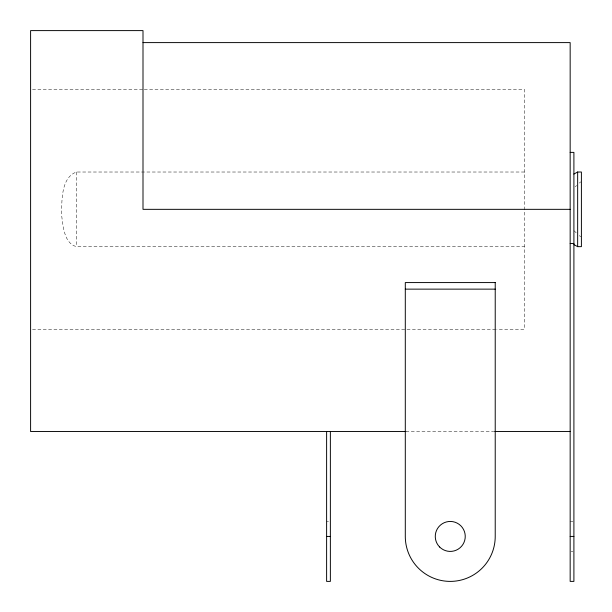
<?xml version="1.0" encoding="UTF-8"?>
<svg xmlns="http://www.w3.org/2000/svg" width="612" height="612" viewBox="0 0 612 612"><rect width="100%" height="100%" fill="white"/><g stroke="black" fill="none" stroke-linecap="round" stroke-linejoin="round"><path stroke-width="0.46" stroke-dasharray="3.06 2.29" d="M575.272 186.737L576.634 185.52M579.357 183.08L580.719 181.863M32.513 89.436L143.315 89.436M144.264 89.436L524.43 89.436L524.43 329.233L496.73 329.233M524.43 172.018L76.424 172.018C60.863 177.755 61.973 200.652 61.506 214.414C63.036 225.155 63.702 243.216 76.424 246.651L524.43 246.651M32.513 329.233L495.774 329.233M405.901 431.521L493.762 431.521M326.617 521.439L328.491 521.439M570.162 521.439L572.97 521.439M571.095 551.42L572.97 551.42M573.903 230.709L576.634 233.141M579.357 235.582L580.719 236.806M76.684 172.018L76.684 246.651"/><path stroke-width="0.92" d="M573.903 174.045L577.652 172.018L581.4 172.018L581.4 246.651L577.652 246.651L573.903 244.616M143.001 42.603L570.162 42.603L570.162 581.392L573.903 581.392L573.903 152.38L570.162 152.38M570.162 209.335L143.001 209.335L143.001 30.608L30.6 30.608L30.6 431.521L405.901 431.521M570.162 243.492L573.903 243.492M405.297 289.139L495.223 289.139M494.718 431.521L570.162 431.521M326.617 536.426L330.365 536.426M570.162 536.426L573.903 536.426M577.652 172.018L577.652 246.651M330.365 431.521L330.365 581.392L326.617 581.392L326.617 431.521M495.223 282.576L405.297 282.576L405.297 536.426A44.959 44.959 0 0 0 450.264 581.392A44.959 44.959 0 0 0 495.223 536.426L495.223 282.576M439.661 547.029A14.986 14.986 0 0 0 464.738 540.304A14.986 14.986 0 0 0 446.385 521.952A14.986 14.986 0 0 0 439.661 547.029"/></g></svg>
